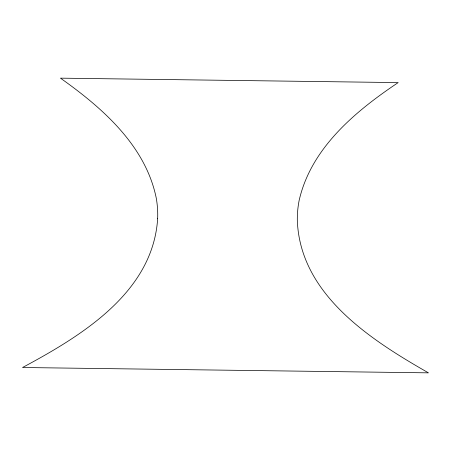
<?xml version="1.0" encoding="UTF-8"?>
<svg xmlns="http://www.w3.org/2000/svg" width="451" height="451" viewBox="0 0 451 451"><rect width="100%" height="100%" fill="white"/><g stroke="black" fill="none" stroke-linecap="round" stroke-linejoin="round"><path stroke-width="0.68" d="M157.653 218.617C152.895 292.66 81.231 335.995 22.55 367.509L428.45 372.847C370.615 339.806 300.124 294.593 297.316 220.454A97.72 97.72 0 0 1 299.126 200.509C311.038 147.979 355.439 111.222 398.171 82.595L60.457 78.153C102.422 107.89 145.842 145.808 156.362 198.632A97.72 97.72 0 0 1 157.653 218.617"/></g></svg>
